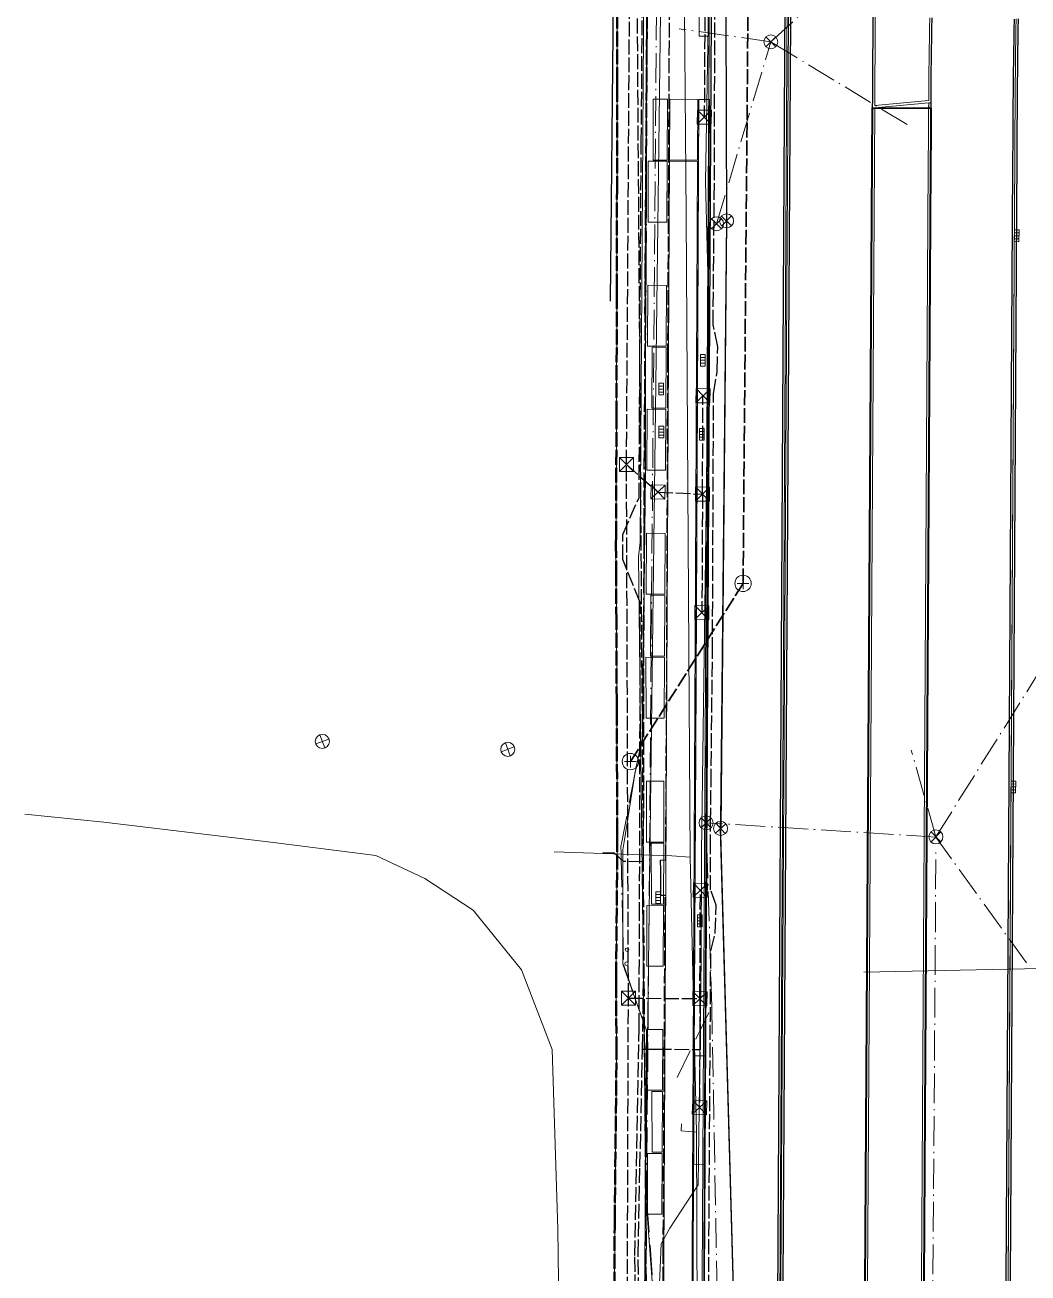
# Model space of a CAD drawing. Header units: metres. Extents: x 105014 to 106600, y 111320 to 118425.
# Drawn here: x 106060 to 106145.6, y 116212.9 to 116319.5 of the extents above; entities that cross this region are included whole.
import ezdxf

# ---------------------------------------------------------------- set-up
doc = ezdxf.new("R2010")
doc.units = ezdxf.units.M
doc.linetypes.add('DASHDOT', pattern=[3.556, 2.54, -0.508, 0, -0.508])
doc.linetypes.add('DASHED', pattern=[1.524, 1.27, -0.254])
for name, color, linetype, lineweight in [('00-BASE-LIMITE', 7, 'DASHED', 50), ('00-BASE-UE', 42, 'DASHED', 25), ('10-PAV-CALZADA-BRT', 12, 'CONTINUOUS', 30), ('10-PAV-CALZADA-MIXTA', 8, 'CONTINUOUS', 30), ('10-PAV-CICLORUTA', 76, 'CONTINUOUS', 18), ('10-PAV-ESTACION-TM', 1, 'CONTINUOUS', 40), ('10-PAV-SARDINEL', 252, 'CONTINUOUS', 13), ('20-EP-ZONA-DURA', 253, 'CONTINUOUS', 13), ('20-EP-ZONA-VERDE', 84, 'CONTINUOUS', 13), ('30-RED-ENEL-NODOS', 11, 'CONTINUOUS', 13), ('30-RED-ENEL-PROY', 1, 'DASHED', 25), ('30-RED-ETB-EXIST', 145, 'CONTINUOUS', 13), ('30-RED-MOVISTAR-PROY', 4, 'DASHED', 25), ('30-RED-VANTI-EXIST', 52, 'CONTINUOUS', 13), ('30-RED-VANTI-PROY', 2, 'DASHED', 25), ('30-RED-VANTI-RETIRO', 8, 'DASHDOT', 13), ('35-RH-ACUE-MATRIZ-PJ', 150, 'DASHED', 40), ('35-RH-ACUE-MENOR-EXIST', 151, 'CONTINUOUS', 13), ('35-RH-ACUE-MENOR-PROY', 5, 'DASHED', 25), ('35-RH-PLUV-COLECTOR', 96, 'CONTINUOUS', 30), ('35-RH-PLUV-NODOS', 94, 'CONTINUOUS', 13), ('35-RH-PLUV-RETIRO', 8, 'DASHDOT', 13), ('35-RH-SUDS-ZONAS', 92, 'CONTINUOUS', 20), ('36-RH-SAN-COLECTOR-PROY', 6, 'DASHED', 35), ('36-RH-SAN-POZOS', 216, 'CONTINUOUS', 13)]:
    doc.layers.add(name, color=color, linetype=linetype, lineweight=lineweight)

# ---------------------------------------------------------------- blocks, each defined once
blk = doc.blocks.new('CAJA_ENEL')
for p, q in [((-0.6, -0.6), (0.6, 0.6)), ((-0.6, 0.6), (0.6, -0.6))]:
    blk.add_line(p, q)
blk.add_lwpolyline([(-0.6, -0.6), (0.6, -0.6), (0.6, 0.6), (-0.6, 0.6)], close=True)
blk = doc.blocks.new('POSTE')
blk.add_circle((0, 0), 0.15)
blk = doc.blocks.new('POZO_SAN')
for p, q in [((-0.5, 0), (0.5, 0)), ((0, -0.5), (0, 0.5))]:
    blk.add_line(p, q)
blk.add_circle((0, 0), 0.7)
blk = doc.blocks.new('SUMIDERO')
for p, q in [((-0.25, -0.2), (-0.25, 0.2)), ((0, -0.2), (0, 0.2)), ((0.25, -0.2), (0.25, 0.2))]:
    blk.add_line(p, q)
blk.add_lwpolyline([(-0.5, -0.2), (0.5, -0.2), (0.5, 0.2), (-0.5, 0.2)], close=True)
blk = doc.blocks.new('POZO_PLUV')
for p, q in [((-0.42, -0.42), (0.42, 0.42)), ((-0.42, 0.42), (0.42, -0.42))]:
    blk.add_line(p, q)
blk.add_circle((0, 0), 0.6)

msp = doc.modelspace()

# ---------------------------------------------------------------- linework, layer by layer
at = {"layer": '00-BASE-LIMITE'}
msp.add_lwpolyline([(106110.2861, 116204.0841), (106110.3317, 116216.741), (106110.3339, 116217.3837), (106110.4825, 116231.0983), (106110.4903, 116231.8121), (106110.4555, 116236.6784), (106110.4507, 116237.3635), (106110.4577, 116238.1997), (106110.5557, 116249.6793), (106110.5521, 116250.5063), (106110.5085, 116260.9545), (106110.5049, 116261.7319), (106110.4735, 116268.5405), (106110.4555, 116272.4601), (106110.4431, 116275.1667), (106110.4459, 116275.8561), (106110.4869, 116285.4917), (106110.4887, 116286.1395), (106110.5157, 116296.3867), (106110.5167, 116296.9883), (106110.5301, 116304.7813), (106110.5315, 116305.3445), (106110.5523, 116314.1255), (106110.5521, 116314.6519), (106110.5495, 116320.4855)], dxfattribs=at)
at = {"layer": '00-BASE-UE'}
msp.add_lwpolyline([(106110.2861, 116204.0841), (106110.3317, 116216.7411), (106110.3339, 116217.3837), (106110.4825, 116231.0983), (106110.4903, 116231.8121), (106110.4555, 116236.6785), (106110.4507, 116237.3635), (106110.4577, 116238.1997), (106110.5557, 116249.6793), (106110.5521, 116250.5063), (106110.5085, 116260.9545), (106110.5049, 116261.7319), (106110.4735, 116268.5405), (106110.4555, 116272.4601), (106110.4431, 116275.1667), (106110.4459, 116275.8561), (106110.4869, 116285.4917), (106110.4887, 116286.1395), (106110.5157, 116296.3867), (106110.5167, 116296.9883), (106110.5301, 116304.7813), (106110.5315, 116305.3445), (106110.5523, 116314.1255), (106110.5521, 116314.6519), (106110.5495, 116320.4855)], dxfattribs=at)
at = {"layer": '10-PAV-CALZADA-BRT'}
for points in [[(106124.6791, 116202.7061), (106125.9611, 116414.0601)], [(106132.9587, 116413.6335), (106131.6791, 116202.6635)], [(106136.6795, 116202.7235), (106137.3149, 116307.4625), (106137.3203, 116308.3659), (106137.3259, 116309.2695), (106137.3317, 116310.1735), (106137.3379, 116311.0781), (106137.3445, 116311.9829), (106137.3517, 116312.8883), (106137.3595, 116313.7939), (106137.3681, 116314.7001), (106137.3777, 116315.6087), (106137.3881, 116316.5159), (106137.3997, 116317.4235), (106137.4125, 116318.3315), (106137.4267, 116319.2399), (106137.4421, 116320.1487)], [(106144.4411, 116320.0229), (106144.4257, 116319.1255), (106144.4117, 116318.2277), (106144.3991, 116317.3295), (106144.3875, 116316.4307), (106144.3771, 116315.5317), (106144.3677, 116314.6337), (106144.3593, 116313.7335), (106144.3515, 116312.8329), (106144.3443, 116311.9319), (106144.3377, 116311.0303), (106144.3315, 116310.1285), (106144.3257, 116309.2261), (106144.3201, 116308.3233), (106144.3147, 116307.4201), (106143.6793, 116202.6811)]]:
    msp.add_lwpolyline(points, dxfattribs=at)
at = {"layer": '10-PAV-CALZADA-MIXTA'}
for points in [[(106117.2543, 116078.6185), (106119.1497, 116418.0944)], [(106125.3998, 116418.0883), (106123.5043, 116078.5835)], [(106144.0865, 116202.7079), (106144.7059, 116308.3091), (106144.7113, 116309.2123), (106144.7167, 116310.1155), (106144.7223, 116311.0187), (106144.7283, 116311.9219), (106144.7347, 116312.8251), (106144.7417, 116313.7283), (106144.7493, 116314.6315), (106144.7577, 116315.5345), (106144.7669, 116316.4377), (106144.7773, 116317.3409), (106144.7885, 116318.2441), (106144.8011, 116319.1473), (106144.8151, 116320.0505)]]:
    msp.add_lwpolyline(points, dxfattribs=at)
at = {"layer": '10-PAV-CICLORUTA'}
msp.add_lwpolyline([(106117.4313, 116313.1691), (106117.4057, 116307.9695), (106115.0057, 116307.9813), (106115.0315, 116313.1809), (106117.4313, 116313.1691)], close=True, dxfattribs=at)
msp.add_lwpolyline([(106114.4857, 116202.7261), (106115.0053, 116307.8813), (106117.4053, 116307.8693), (106117.4053, 116307.8693), (106116.8857, 116202.7421)], dxfattribs=at)
at = {"layer": '10-PAV-ESTACION-TM'}
msp.add_lwpolyline([(106136.0275, 116095.2201), (106131.0276, 116095.25), (106131.0568, 116100.0863), (106131.6791, 116202.6635), (106132.345, 116312.4465), (106137.3479, 116312.4161), (106137.3445, 116311.9829), (106137.3379, 116311.0781), (106137.3317, 116310.1735), (106137.3259, 116309.2695), (106137.3203, 116308.3659), (106137.3149, 116307.4625), (106136.6795, 116202.7235), (106136.0634, 116101.1354), (106136.0275, 116095.2201)], close=True, dxfattribs=at)
at = {"layer": '10-PAV-SARDINEL'}
for points in [[(106117.0543, 116078.6197), (106118.9497, 116418.0957)], [(106119.1497, 116418.0944), (106117.2543, 116078.6185)], [(106123.5043, 116078.5835), (106125.3998, 116418.0883)], [(106125.5998, 116418.0874), (106123.7043, 116078.5824)], [(106124.4791, 116202.7073), (106125.7611, 116414.0611)], [(106125.9611, 116414.0601), (106124.6791, 116202.7061)], [(106143.6793, 116202.6811), (106144.3147, 116307.4201), (106144.3201, 116308.3233), (106144.3257, 116309.2261), (106144.3315, 116310.1285), (106144.3377, 116311.0303), (106144.3443, 116311.9319), (106144.3515, 116312.8329), (106144.3593, 116313.7335), (106144.3677, 116314.6337), (106144.3771, 116315.5317), (106144.3875, 116316.4307), (106144.3991, 116317.3295), (106144.4117, 116318.2277), (106144.4257, 116319.1255), (106144.4411, 116320.0229)], [(106144.6151, 116320.0538), (106144.6011, 116319.1503), (106144.5885, 116318.2468), (106144.5773, 116317.3433), (106144.5669, 116316.4399), (106144.5577, 116315.5365), (106144.5493, 116314.6333), (106144.5417, 116313.7299), (106144.5347, 116312.8266), (106144.5283, 116311.9233), (106144.5223, 116311.02), (106144.5167, 116310.1167), (106144.5113, 116309.2135), (106144.5059, 116308.3103), (106144.0914, 116237.641), (106143.8793, 116202.6799)], [(106143.8865, 116202.7091), (106144.5059, 116308.3103), (106144.5113, 116309.2135), (106144.5167, 116310.1167), (106144.5223, 116311.02), (106144.5283, 116311.9233), (106144.5347, 116312.8266), (106144.5417, 116313.7299), (106144.5493, 116314.6333), (106144.5577, 116315.5365), (106144.5669, 116316.4399), (106144.5773, 116317.3433), (106144.5885, 116318.2468), (106144.6011, 116319.1503), (106144.6151, 116320.0538)], [(106144.8151, 116320.0505), (106144.8011, 116319.1473), (106144.7885, 116318.2441), (106144.7773, 116317.3409), (106144.7669, 116316.4377), (106144.7577, 116315.5345), (106144.7493, 116314.6315), (106144.7417, 116313.7283), (106144.7347, 116312.8251), (106144.7283, 116311.9219), (106144.7223, 116311.0187), (106144.7167, 116310.1155), (106144.7113, 116309.2123), (106144.7059, 116308.3091), (106144.0865, 116202.7079)]]:
    msp.add_lwpolyline(points, dxfattribs=at)
for points in [[(106136.0307, 116095.7477), (106136.0247, 116094.7805), (106135.8248, 116094.7993), (106135.8307, 116095.7489), (106136.4795, 116202.7247), (106137.1149, 116307.4637), (106137.1203, 116308.3671), (106137.1259, 116309.2708), (106137.1317, 116310.1749), (106137.1379, 116311.0796), (106137.1445, 116311.9845), (106137.1515, 116312.8706), (106137.3517, 116312.8883), (106137.3445, 116311.9829), (106137.3379, 116311.0781), (106137.3317, 116310.1735), (106137.3259, 116309.2695), (106137.3203, 116308.3659), (106137.3149, 116307.4625), (106136.6795, 116202.7235), (106136.0307, 116095.7477)], [(106131.8791, 116202.6623), (106131.2274, 116095.2312), (106131.0275, 116095.25), (106131.6791, 116202.6635), (106132.345, 116312.4465), (106132.5451, 116312.4642), (106131.8791, 116202.6623)]]:
    msp.add_lwpolyline(points, close=True, dxfattribs=at)
at = {"layer": '20-EP-ZONA-DURA'}
for points in [[(106123.7043, 116078.5824), (106125.5998, 116418.0874)], [(106125.7611, 116414.0611), (106124.4791, 116202.7073)], [(106118.7287, 116378.5067), (106118.703, 116373.9066), (106117.8315, 116373.9109), (106117.8071, 116368.9633), (106117.7933, 116366.1679), (106117.7142, 116350.1685), (106117.6959, 116346.4601), (106117.6871, 116344.6689), (106118.5397, 116344.6647), (106118.5129, 116339.8648), (106117.6633, 116339.8691), (106117.6549, 116338.1869), (106117.5843, 116323.8687), (106117.5581, 116318.5685), (106118.394, 116318.5644), (106118.3638, 116313.1645), (106117.5313, 116313.1685), (106117.4051, 116287.6255), (106117.2569, 116257.6235), (106117.1275, 116231.4331), (106117.127, 116231.3281), (106117.0451, 116214.7649), (106116.9941, 116205.8109)], [(106137.2421, 116320.1523), (106137.2267, 116319.2432), (106137.2125, 116318.3345), (106137.1997, 116317.4262), (106137.1881, 116316.5184), (106137.1777, 116315.6109), (106137.1681, 116314.7021), (106137.1595, 116313.7957), (106137.1533, 116313.0715), (106132.5462, 116312.665), (106132.5526, 116313.7162), (106132.7602, 116347.9453)], [(106110.2861, 116204.0841), (106110.3317, 116216.741), (106110.3339, 116217.3837), (106110.4825, 116231.0983), (106110.4903, 116231.8121), (106110.4555, 116236.6784), (106110.4507, 116237.3635), (106110.4577, 116238.1997), (106110.5557, 116249.6793), (106110.5521, 116250.5063), (106110.5085, 116260.9545), (106110.5049, 116261.7319), (106110.4735, 116268.5405), (106110.4555, 116272.4601), (106110.4431, 116275.1667), (106110.4459, 116275.8561), (106110.4869, 116285.4917), (106110.4887, 116286.1395), (106110.5157, 116296.3867), (106110.5167, 116296.9883), (106110.5301, 116304.7813), (106110.5315, 116305.3445), (106110.5523, 116314.1255), (106110.5521, 116314.6519), (106110.5495, 116320.4855)], [(106116.8857, 116202.7421), (106117.4053, 116307.8693), (106115.0053, 116307.8813), (106115.0053, 116307.8813), (106114.4857, 116202.7261)], [(106143.8793, 116202.6799), (106144.0912, 116237.6002), (106143.8865, 116202.7091)]]:
    msp.add_lwpolyline(points, dxfattribs=at)
for points in [[(106113.6057, 116307.9881), (106114.8057, 116307.9823), (106114.8315, 116313.1819), (106113.6313, 116313.1881), (106113.6057, 116307.9881)], [(106115.0315, 116313.1809), (106115.0057, 116307.9813), (106117.4057, 116307.9695), (106117.4313, 116313.1691), (106115.0315, 116313.1809)], [(106137.1515, 116312.8706), (106137.1479, 116312.4173), (106132.545, 116312.4453), (106132.5451, 116312.4642), (106137.1515, 116312.8706)], [(106113.1801, 116302.6899), (106114.7795, 116302.6819), (106114.8053, 116307.8819), (106113.2057, 116307.8899), (106113.1801, 116302.6899)], [(106114.7529, 116297.2823), (106113.1533, 116297.2899), (106113.1277, 116292.0901), (106114.7271, 116292.0821), (106114.7529, 116297.2823)], [(106114.7267, 116291.9821), (106113.5267, 116291.9883), (106113.5009, 116286.7885), (106114.7009, 116286.7825), (106114.7267, 116291.9821)], [(106114.7005, 116286.6825), (106113.1009, 116286.6901), (106113.0753, 116281.4901), (106114.6747, 116281.4823), (106114.7005, 116286.6825)], [(106114.6481, 116276.0823), (106113.0485, 116276.0903), (106113.0229, 116270.8903), (106114.6225, 116270.8825), (106114.6481, 116276.0823)], [(106114.6219, 116270.7823), (106113.4219, 116270.7887), (106113.3963, 116265.5887), (106114.5963, 116265.5827), (106114.6219, 116270.7823)], [(106114.5957, 116265.4827), (106112.9883, 116265.4905), (106113.0107, 116260.2905), (106114.5701, 116260.2971), (106114.5957, 116265.4827)], [(106114.5177, 116249.6945), (106114.5435, 116254.8931), (106113.0417, 116254.8905), (106113.0561, 116249.6905), (106114.5177, 116249.6945)], [(106114.4915, 116244.3947), (106114.5173, 116249.5945), (106113.4559, 116249.5919), (106113.4703, 116244.3919), (106114.4915, 116244.3947)], [(106114.4653, 116239.0945), (106114.4911, 116244.2935), (106113.0711, 116244.2905), (106113.0855, 116239.0905), (106114.4653, 116239.0945)], [(106114.4149, 116228.4941), (106114.4387, 116233.6941), (106113.1005, 116233.6907), (106113.1149, 116228.4905), (106114.4149, 116228.4941)], [(106114.3869, 116223.1943), (106114.4147, 116228.3945), (106113.5147, 116228.3921), (106113.5291, 116223.1921), (106114.3869, 116223.1943)], [(106114.3607, 116217.8941), (106114.3871, 116223.0945), (106113.1299, 116223.0907), (106113.1443, 116217.8907), (106114.3607, 116217.8941)]]:
    msp.add_lwpolyline(points, close=True, dxfattribs=at)
at = {"layer": '20-EP-ZONA-VERDE'}
for points in [[(106114.8315, 116313.1819), (106114.8057, 116307.9823), (106113.6057, 116307.9881), (106113.6313, 116313.1881), (106114.8315, 116313.1819)], [(106114.8053, 116307.8819), (106114.7795, 116302.6819), (106113.1801, 116302.6899), (106113.2057, 116307.8899), (106114.8053, 116307.8819)], [(106114.7529, 116297.2823), (106114.7271, 116292.0821), (106113.1277, 116292.0901), (106113.1533, 116297.2899), (106114.7529, 116297.2823)], [(106114.7267, 116291.9821), (106114.7009, 116286.7825), (106113.5009, 116286.7885), (106113.5267, 116291.9883), (106114.7267, 116291.9821)], [(106114.7005, 116286.6825), (106114.6747, 116281.4823), (106113.0753, 116281.4901), (106113.1009, 116286.6901), (106114.7005, 116286.6825)], [(106114.6481, 116276.0823), (106114.6225, 116270.8825), (106113.0229, 116270.8903), (106113.0485, 116276.0903), (106114.6481, 116276.0823)], [(106114.6219, 116270.7823), (106114.5963, 116265.5827), (106113.3963, 116265.5887), (106113.4219, 116270.7887), (106114.6219, 116270.7823)], [(106114.5957, 116265.4827), (106114.5701, 116260.2971), (106113.0107, 116260.2905), (106112.9883, 116265.4905), (106114.5957, 116265.4827)], [(106114.5177, 116249.6945), (106113.0561, 116249.6905), (106113.0417, 116254.8905), (106114.5435, 116254.8931), (106114.5177, 116249.6945)], [(106114.4915, 116244.3947), (106113.4703, 116244.3919), (106113.4559, 116249.5919), (106114.5173, 116249.5945), (106114.4915, 116244.3947)], [(106114.4653, 116239.0945), (106113.0855, 116239.0905), (106113.0711, 116244.2905), (106114.4911, 116244.2935), (106114.4653, 116239.0945)], [(106114.4149, 116228.4941), (106113.1149, 116228.4905), (106113.1005, 116233.6907), (106114.4387, 116233.6941), (106114.4149, 116228.4941)], [(106114.3869, 116223.1943), (106113.5291, 116223.1921), (106113.5147, 116228.3921), (106114.4147, 116228.3945), (106114.3869, 116223.1943)], [(106114.3607, 116217.8941), (106113.1443, 116217.8907), (106113.1299, 116223.0907), (106114.3871, 116223.0945), (106114.3607, 116217.8941)]]:
    msp.add_lwpolyline(points, close=True, dxfattribs=at)
msp.add_lwpolyline([(106116.9857, 116202.7417), (106117.5313, 116313.1685), (106118.4313, 116313.1641), (106118.4313, 116313.1641), (106117.8857, 116202.7373)], dxfattribs=at)
at = {"layer": '30-RED-ENEL-PROY'}
for points in [[(106111.3439, 116281.9621), (106111.6029, 116321.3741)], [(106118.0357, 116321.7919), (106117.9833, 116311.6545)], [(106117.8315, 116279.4379), (106117.8757, 116287.8411)], [(106111.5037, 116236.3613), (106111.3439, 116281.9621)], [(106111.3439, 116281.9621), (106114.0243, 116279.6117)], [(106114.0243, 116279.6117), (106117.8315, 116279.4379)], [(106117.8315, 116279.4379), (106117.7775, 116269.2989)], [(106117.6109, 116236.3195), (106117.6503, 116245.5707)], [(106111.3595, 116194.5009), (106111.5037, 116236.3613)], [(106111.5037, 116236.3613), (106117.6109, 116236.3195)], [(106117.6109, 116236.3195), (106117.5789, 116227.0125)]]:
    msp.add_lwpolyline(points, dxfattribs=at)
at = {"layer": '30-RED-ETB-EXIST'}
msp.add_lwpolyline([(106111.337, 116117.971), (106112.846, 116155.106), (106112.987, 116156.368), (106113, 116213.233), (106113.054, 116215.434), (106112.369, 116274.08), (106112.508, 116275.343), (106112.907, 116336.238), (106111.037, 116337.327)], dxfattribs=at)
at = {"layer": '30-RED-MOVISTAR-PROY'}
msp.add_lwpolyline([(106113.0852, 116206.0403), (106112.1994, 116330.8603)], dxfattribs=at)
at = {"layer": '30-RED-VANTI-EXIST'}
for points in [[(106113.5193, 116386.4325), (106114.2103, 116362.3105), (106114.2655, 116352.6569), (106114.3761, 116331.8639), (106113.2456, 116241.4598)], [(106113.0558, 116320.1779), (106112.9947, 116300.8915), (106112.9756, 116292.0911)], [(106112.9756, 116292.0911), (106112.9519, 116281.1959), (106112.7535, 116264.0569), (106112.7055, 116258.6469), (106112.0393, 116255.5151)], [(106112.0393, 116255.5151), (106111.135, 116249.7183)], [(106110.1555, 116117.1988), (106109.5899, 116121.3043), (106107.8433, 116134.6225), (106106.6781, 116143.1921), (106106.2205, 116156.9031), (106105.8251, 116167.9633), (106105.8165, 116190.3763), (106105.4635, 116216.6087), (106104.9805, 116231.9573), (106102.3827, 116238.7765), (106098.2463, 116243.8735), (106094.1191, 116246.5751), (106089.9185, 116248.5615), (106081.1771, 116249.6573), (106066.7021, 116251.4073), (106059.9645, 116252.0813)], [(106111.0303, 116249.0469), (106111.0296, 116248.3787)], [(106111.135, 116249.7183), (106111.0303, 116249.0469)], [(106111.0296, 116248.3787), (106111.0231, 116242.2059)], [(106111.0231, 116242.2059), (106111.0201, 116239.2693), (106113.0367, 116233.5895)], [(106113.2456, 116241.4598), (106112.9751, 116219.8261), (106113.7751, 116209.0729)], [(106113.0367, 116233.5895), (106112.9073, 116213.5411), (106112.8111, 116200.1485), (106112.3255, 116167.8619), (106112.3639, 116142.4469), (106111.2531, 116128.1765), (106110.3795, 116119.3053), (106110.1555, 116117.1988)]]:
    msp.add_lwpolyline(points, dxfattribs=at)
at = {"layer": '30-RED-VANTI-PROY'}
for points in [[(106114.2622, 116247.2862), (106114.2439, 116248.1579), (106114.6945, 116248.1675), (106114.7771, 116263.9333), (106114.8783, 116291.0305), (106115.0485, 116327.5429), (106115.1949, 116357.8421)], [(106118.5626, 116254.6865), (106118.6845, 116265.9345), (106118.7789, 116288.0215), (106119.0869, 116289.9309), (106119.1307, 116292.0281), (106118.7429, 116293.9203), (106118.8403, 116304.7581), (106118.8929, 116321.0757), (106119.3495, 116323.3877), (106119.3343, 116325.7707), (106118.9097, 116327.6459), (106119.0221, 116337.0903), (106119.0829, 116351.2355), (106119.0807, 116357.1813), (106119.0826, 116357.4261)], [(106118.5276, 116249.0693), (106118.5265, 116251.3535), (106118.5626, 116254.6865)], [(106118.3459, 116209.9123), (106118.4447, 116225.1871), (106118.5405, 116240.4123), (106118.9251, 116241.9457), (106118.9889, 116244.3101), (106118.5293, 116245.6097), (106118.5276, 116249.0693)], [(106114.2648, 116247.1652), (106114.2622, 116247.2862)], [(106114.2673, 116247.0479), (106114.2648, 116247.1652)], [(106114.2698, 116246.9285), (106114.2673, 116247.0479)], [(106114.2726, 116246.7925), (106114.2698, 116246.9285)], [(106114.2763, 116246.6183), (106114.2726, 116246.7925)], [(106114.4489, 116209.0676), (106114.4773, 116214.6237), (106114.5661, 116231.5333), (106114.6441, 116245.1439), (106114.2707, 116245.1375), (106114.2738, 116245.95)], [(106114.2738, 116245.95), (106114.2742, 116246.071)], [(106114.2742, 116246.071), (106114.2747, 116246.1883)], [(106114.2747, 116246.1883), (106114.2751, 116246.3078)], [(106114.2751, 116246.3078), (106114.2756, 116246.4439)], [(106114.2756, 116246.4439), (106114.2763, 116246.6183)]]:
    msp.add_lwpolyline(points, dxfattribs=at)
at = {"layer": '30-RED-VANTI-RETIRO'}
for points in [[(106113.2456, 116241.4598), (106114.2087, 116357.1679), (106113.5193, 116386.4325)], [(106113.0558, 116320.1779), (106113.0341, 116299.8635), (106112.9756, 116292.0911)], [(106112.9756, 116292.0911), (106112.8909, 116280.8543), (106112.6953, 116258.6273), (106112.0393, 116255.5151)], [(106112.0393, 116255.5151), (106110.9397, 116249.7125)], [(106110.9397, 116249.7125), (106110.8663, 116249.3249), (106110.8666, 116249.3119)], [(106110.8666, 116249.3119), (106110.8786, 116248.7649)], [(106110.8786, 116248.7649), (106110.8872, 116248.3744)], [(106110.8872, 116248.3744), (106111.0231, 116242.2059)], [(106111.0231, 116242.2059), (106111.0883, 116239.2481), (106113.0367, 116233.5895)], [(106113.8185, 116209.0726), (106113.0595, 116219.0991), (106113.2456, 116241.4598)], [(106113.0367, 116233.5895), (106112.9073, 116213.5411), (106112.8111, 116200.1485), (106112.3255, 116167.8619), (106112.3639, 116142.4469), (106111.2531, 116128.1765), (106110.3795, 116119.3053), (106110.1555, 116117.1988)]]:
    msp.add_lwpolyline(points, dxfattribs=at)
at = {"layer": '35-RH-ACUE-MATRIZ-PJ'}
msp.add_lwpolyline([(106112.9454, 116294.8261), (106113.2575, 116343.6997), (106113.5633, 116360.1468)], dxfattribs=at)
at = {"layer": '35-RH-ACUE-MENOR-EXIST'}
for points in [[(106116.2423, 116327.7899), (106116.4311, 116303.2632), (106116.6793, 116266.1137), (106116.7878, 116248.4285), (106117.3177, 116224.9041)], [(106118.4564, 116327.8094), (106118.09, 116306.13)], [(106131.6048, 116238.5719), (106146.7, 116238.9), (106149.8878, 116244.0167), (106150.65, 116245.24), (106150.81, 116245.5), (106151.02, 116245.81), (106186.94, 116299.59), (106191.91, 116305.83), (106196.41, 116309.63), (106201.82, 116312.06), (106202.03, 116312.16), (106242.26, 116315.61)], [(106118.09, 116306.13), (106118.36, 116294.95)], [(106118.36, 116294.95), (106117.75, 116248.83)], [(106116.7863, 116248.413), (106115.2226, 116248.5116), (106105.1745, 116248.874)], [(106117.75, 116248.83), (106117.71, 116239.7)], [(106117.71, 116239.7), (106117.47, 116220.39), (106115.0361, 116216.6973), (106114.3054, 116215.3542), (106106.97, 116041.02)], [(106117.3177, 116224.9041), (106115.9968, 116225.009), (106116.0531, 116225.6098)], [(106117.3177, 116224.9041), (106117.3908, 116209.1697), (106117.9649, 116145.1093), (106117.9257, 116107.7867), (106117.9173, 116062.0411), (106117.9165, 116062.0407)]]:
    msp.add_lwpolyline(points, dxfattribs=at)
at = {"layer": '35-RH-ACUE-MENOR-PROY'}
for points in [[(106112.3349, 116194.6951), (106112.0512, 116214.3716), (106112.4175, 116233.8135), (106112.4586, 116243.306), (106112.5178, 116270.1822), (106111.0156, 116273.8542), (106111.0156, 116275.9907), (106112.412, 116279.1405), (106112.4432, 116284.0698), (106112.6044, 116309.5098), (106113.0411, 116365.8567), (106112.1054, 116366.8192), (106112.5825, 116399.8579)], [(106112.6402, 116194.4535), (106112.3332, 116214.4691), (106112.4946, 116221.9557), (106112.659, 116229.5802), (106112.7111, 116231.9987), (106112.7765, 116235.0297), (106112.8003, 116248.0112), (106112.8625, 116281.9055), (106113.0854, 116316.662), (106113.1669, 116329.4456), (106113.2575, 116343.6997), (106113.5909, 116361.6299), (106113.6513, 116370.7555), (106113.6632, 116372.5456), (106112.7278, 116377.4031)], [(106112.8003, 116248.0112), (106111.0759, 116248.0431), (106110.3236, 116248.7447), (106109.2989, 116248.7414)], [(106112.8003, 116248.0112), (106112.8015, 116248.6482)], [(106112.7111, 116231.9987), (106113.9047, 116231.9941), (106117.6565, 116231.9799), (106117.6628, 116233.2765), (106117.6665, 116234.1798)]]:
    msp.add_lwpolyline(points, dxfattribs=at)
at = {"layer": '35-RH-PLUV-COLECTOR'}
for points in [[(106110.469, 116347.3474), (106109.9374, 116295.922)], [(106119.8287, 116320.4653), (106119.8931, 116302.7926)], [(106119.8287, 116320.4653), (106119.8931, 116302.7926)], [(106119.8931, 116302.7926), (106119.3614, 116251.3671)], [(106119.8934, 116302.7922), (106119.3928, 116250.8727)], [(106120.5866, 116207.5295), (106119.3614, 116251.3671)], [(106120.5866, 116207.5295), (106119.3577, 116250.8707)]]:
    msp.add_lwpolyline(points, dxfattribs=at)
at = {"layer": '35-RH-PLUV-RETIRO'}
for points in [[(106135.303, 116311.021), (106123.6674, 116318.0953), (106127.2748, 116321.4176)], [(106119.0319, 116302.5452), (106123.6674, 116318.0953), (106115.8389, 116319.2172)], [(106137.7719, 116250.1438), (106157.5275, 116281.7531)], [(106137.7719, 116250.1438), (106135.6634, 116257.5607)], [(106118.6285, 116235.6411), (106118.1435, 116251.3454)], [(106137.7916, 116250.1241), (106118.1435, 116251.3454)], [(106145.4969, 116239.3639), (106137.7546, 116250.1264)], [(106137.4407, 116201.7963), (106137.7719, 116249.2938)], [(106115.6674, 116229.5775), (106118.6285, 116235.6411)], [(106119.6113, 116182.117), (106118.6285, 116235.6411)]]:
    msp.add_lwpolyline(points, dxfattribs=at)
at = {"layer": '35-RH-SUDS-ZONAS'}
msp.add_lwpolyline([(106117.9816, 116222.1524), (106117.0817, 116222.1569), (106117.1275, 116231.4282), (106118.0275, 116231.4238), (106117.9816, 116222.1524)], close=True, dxfattribs=at)
at = {"layer": '36-RH-SAN-COLECTOR-PROY'}
for points in [[(106121.2979, 116271.8053), (106121.763, 116326.2031)], [(106111.6798, 116256.5796), (106121.2979, 116271.8053)]]:
    msp.add_lwpolyline(points, dxfattribs=at)

# ---------------------------------------------------------------- block references
at = {"layer": '30-RED-ENEL-NODOS'}
for name, p, rotation in [('CAJA_ENEL', (106117.9833, 116311.6543), 89), ('CAJA_ENEL', (106117.8757, 116287.8411), 89), ('CAJA_ENEL', (106111.3438, 116281.962), 90.2), ('CAJA_ENEL', (106114.0242, 116279.6117), 89), ('CAJA_ENEL', (106117.8315, 116279.4378), 89), ('CAJA_ENEL', (106117.7775, 116269.2989), 89), ('CAJA_ENEL', (106117.6503, 116245.5708), 89), ('POSTE', (106111.3905, 116240.5062), 90.7), ('POSTE', (106111.3372, 116239.3005), 90.7), ('CAJA_ENEL', (106111.5036, 116236.3613), 90.2), ('CAJA_ENEL', (106117.6108, 116236.3195), 89.1), ('CAJA_ENEL', (106117.5789, 116227.0125), 88.3)]:
    msp.add_blockref(name, p, dxfattribs=dict(at, rotation=rotation))
at = {"layer": '35-RH-PLUV-NODOS'}
for p in [(106123.6674, 116318.0953), (106119.0319, 116302.5452), (106119.0319, 116302.5452), (106119.0319, 116302.5452), (106118.1435, 116251.3454), (106137.7719, 116250.1438)]:
    msp.add_blockref('POZO_PLUV', p, dxfattribs=at)
for name, p, rotation in [('POZO_PLUV', (106119.8931, 116302.7926), 271), ('POZO_PLUV', (106119.8931, 116302.7926), 271), ('SUMIDERO', (106144.666, 116301.5168), 269), ('SUMIDERO', (106144.666, 116301.5168), 269), ('SUMIDERO', (106144.666, 116301.5168), 269), ('SUMIDERO', (106117.8727, 116290.8762), 270), ('SUMIDERO', (106117.8727, 116290.8762), 270), ('SUMIDERO', (106114.2992, 116288.413), 270), ('SUMIDERO', (106114.2992, 116288.413), 270), ('SUMIDERO', (106114.3172, 116284.735), 270), ('SUMIDERO', (106117.7873, 116284.5425), 270), ('POZO_PLUV', (106085.3638, 116258.305), 245), ('POZO_PLUV', (106101.1982, 116257.6244), 245), ('SUMIDERO', (106144.387, 116254.415), 269), ('SUMIDERO', (106144.387, 116254.415), 269), ('SUMIDERO', (106144.387, 116254.415), 269), ('POZO_PLUV', (106119.3755, 116250.867), 267), ('POZO_PLUV', (106119.3755, 116250.867), 267), ('SUMIDERO', (106114.0404, 116244.9571), 269.9), ('SUMIDERO', (106114.0404, 116244.9571), 269.9), ('SUMIDERO', (106114.0404, 116244.9571), 269.9), ('SUMIDERO', (106117.614, 116242.9669), 269.9), ('SUMIDERO', (106117.614, 116242.9669), 269.9), ('SUMIDERO', (106117.614, 116242.9669), 269.9)]:
    msp.add_blockref(name, p, dxfattribs=dict(at, rotation=rotation))
at = {"layer": '36-RH-SAN-POZOS', "rotation": 270}
for p in [(106121.2979, 116271.8053), (106111.6798, 116256.5796)]:
    msp.add_blockref('POZO_SAN', p, dxfattribs=at)

doc.saveas('drawing.dxf')
